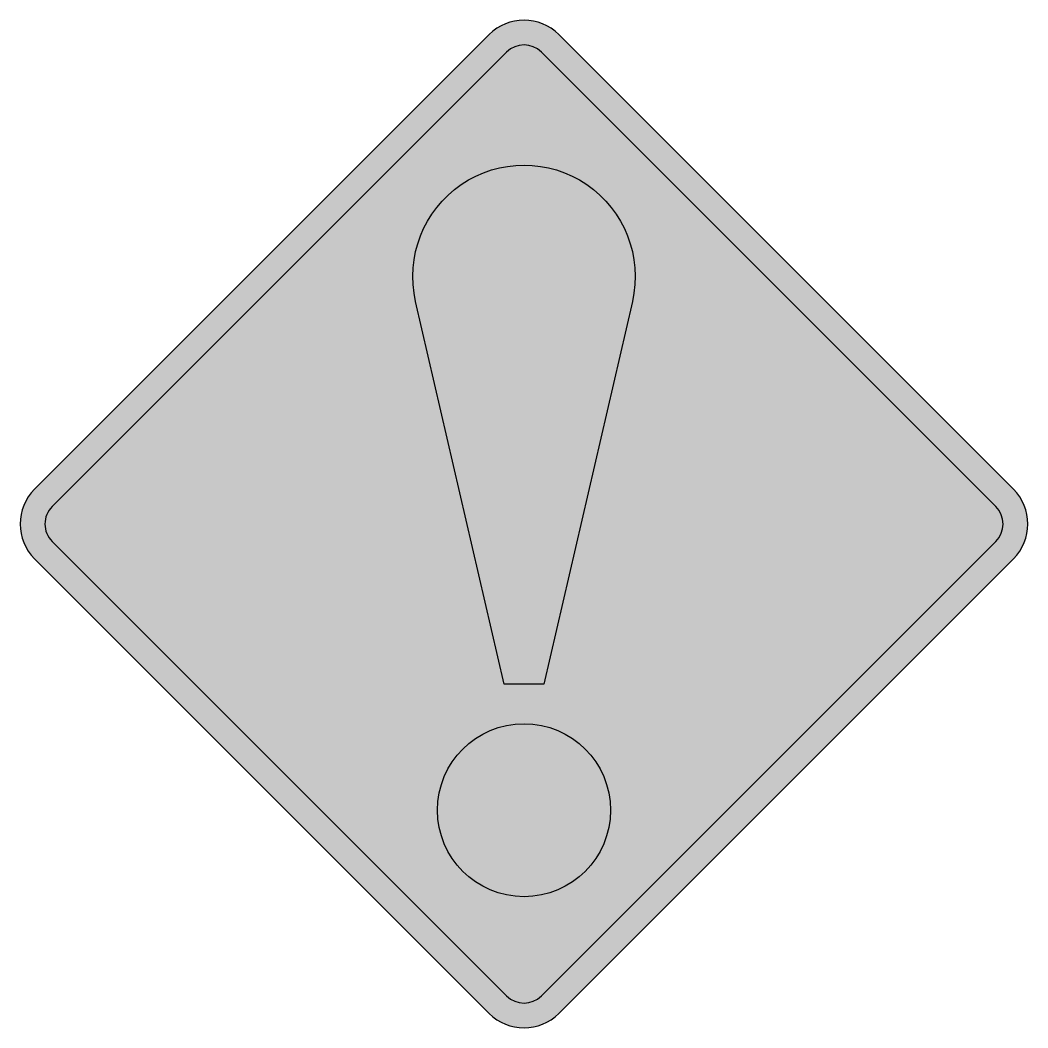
# Model space of a CAD drawing. Header units: millimetres. Extents: x -510 to 510, y -510 to 510.
import ezdxf

# ---------------------------------------------------------------- set-up
doc = ezdxf.new("R2010")
doc.units = ezdxf.units.MM
doc.header["$LTSCALE"] = 10
doc.header["$MEASUREMENT"] = 0
doc.layers.get('0').update_dxf_attribs({"linetype": 'CONTINUOUS'})

msp = doc.modelspace()

# ---------------------------------------------------------------- hatches: boundary and pattern name
h = msp.add_hatch(color=7)
h.dxf.hatch_style = 1
edge = h.paths.add_edge_path()
edge.add_line((35.35533905932736, -494.9747468305832), (494.9747468305833, -35.35533905932732))
edge.add_arc((459.6194077712559, 2.842170943040401e-14), 50, 315, 404.9999999999999)
edge.add_line((494.9747468305833, 35.35533905932741), (35.35533905932749, 494.9747468305833))
edge.add_arc((7.105427357601002e-14, 459.6194077712559), 50.00000000000006, 45.00000000000003, 135)
edge.add_line((-35.35533905932733, 494.9747468305833), (-494.9747468305833, 35.35533905932743))
edge.add_arc((-459.619407771256, 7.105427357601002e-14), 49.99999999999993, 135, 225)
edge.add_line((-494.9747468305833, -35.35533905932726), (-35.35533905932726, -494.9747468305833))
edge.add_arc((-1.77635683940025e-14, -459.6194077712559), 49.99999999999991, 225.0000000000001, 315.0000000000001)
edge = h.paths.add_edge_path(flags=16)
edge.add_line((17.67766952966365, -477.2970773009196), (477.2970773009196, -17.67766952966372))
edge.add_arc((459.6194077712559, 1.4210854715202e-14), 25.00000000000003, 315, 404.9999999999999)
edge.add_line((477.2970773009196, 17.67766952966372), (17.67766952966377, 477.2970773009196))
edge.add_arc((5.684341886080801e-14, 459.6194077712559), 25.00000000000003, 45.00000000000003, 135)
edge.add_line((-17.67766952966365, 477.2970773009196), (-477.2970773009196, 17.67766952966372))
edge.add_arc((-459.619407771256, 6.394884621840902e-14), 24.9999999999999, 135, 225)
edge.add_line((-477.2970773009196, -17.67766952966356), (-17.67766952966355, -477.2970773009196))
edge.add_arc((4.263256414560601e-14, -459.619407771256), 24.99999999999988, 225, 315)
h = msp.add_hatch(color=32)
h.dxf.hatch_style = 1
edge = h.paths.add_edge_path(flags=16)
edge.add_line((20.00000000000001, -161.9999999999998), (-19.99999999999999, -161.9999999999998))
edge.add_line((-19.99999999999999, -161.9999999999998), (-109.6025870576559, 225.1322466452197))
edge.add_arc((9.340236337646648e-15, 250.5), 112.5, -13.031760688230975, 193.0317606882309, ccw=False)
edge.add_line((109.6025870576559, 225.1322466452196), (20.00000000000001, -161.9999999999998))
edge = h.paths.add_edge_path(flags=16)
edge.add_arc((1.4210854715202e-14, -289.4999999999998), 87.5, 0, 360)
edge = h.paths.add_edge_path()
edge.add_line((17.67766952966365, -477.2970773009196), (477.2970773009196, -17.67766952966372))
edge.add_arc((459.6194077712559, 1.4210854715202e-14), 25.00000000000003, 315, 404.9999999999999)
edge.add_line((477.2970773009196, 17.67766952966372), (17.67766952966377, 477.2970773009196))
edge.add_arc((5.684341886080801e-14, 459.6194077712559), 25.00000000000003, 45.00000000000003, 135)
edge.add_line((-17.67766952966365, 477.2970773009196), (-477.2970773009196, 17.67766952966372))
edge.add_arc((-459.619407771256, 6.394884621840902e-14), 24.9999999999999, 135, 225)
edge.add_line((-477.2970773009196, -17.67766952966356), (-17.67766952966355, -477.2970773009196))
edge.add_arc((4.263256414560601e-14, -459.619407771256), 24.99999999999988, 225, 315)
h = msp.add_hatch(color=7)
h.dxf.hatch_style = 1
edge = h.paths.add_edge_path()
edge.add_line((20.00000000000001, -161.9999999999998), (-19.99999999999999, -161.9999999999998))
edge.add_line((-19.99999999999999, -161.9999999999998), (-109.6025870576559, 225.1322466452197))
edge.add_arc((9.340236337646648e-15, 250.5), 112.5, -13.031760688230975, 193.0317606882309, ccw=False)
edge.add_line((109.6025870576559, 225.1322466452196), (20.00000000000001, -161.9999999999998))
h = msp.add_hatch(color=7)
h.dxf.hatch_style = 1
edge = h.paths.add_edge_path()
edge.add_arc((1.4210854715202e-14, -289.4999999999998), 87.5, 0, 360)

# ---------------------------------------------------------------- linework, layer by layer
at = {"color": 7}
for points in [[(35.35533905932736, -494.9747468305832), (494.9747468305833, -35.35533905932735, 0.414213562373095), (494.9747468305833, 35.35533905932741), (35.35533905932748, 494.9747468305833, 0.414213562373095), (-35.35533905932733, 494.9747468305833), (-494.9747468305833, 35.35533905932741, 0.414213562373095), (-494.9747468305833, -35.35533905932726), (-35.35533905932728, -494.9747468305833, 0.414213562373095)], [(17.67766952966365, -477.2970773009196), (477.2970773009196, -17.67766952966369, 0.4142135623730951), (477.2970773009196, 17.67766952966372), (17.67766952966376, 477.2970773009196, 0.4142135623730945), (-17.67766952966365, 477.2970773009196), (-477.2970773009196, 17.67766952966369, 0.4142135623730951), (-477.2970773009196, -17.67766952966356), (-17.67766952966356, -477.2970773009196, 0.4142135623730951)]]:
    msp.add_lwpolyline(points, format="xyb", close=True, dxfattribs=at)
at = {"flags": 128}
msp.add_lwpolyline([(20.00000000000001, -161.9999999999998), (-19.99999999999999, -161.9999999999998), (-109.6025870576559, 225.1322466452197, -1.257887765753702), (109.6025870576559, 225.1322466452196)], format="xyb", close=True, dxfattribs=at)
msp.add_circle((1.4210854715202e-14, -289.4999999999998), 87.5)

doc.saveas('drawing.dxf')
